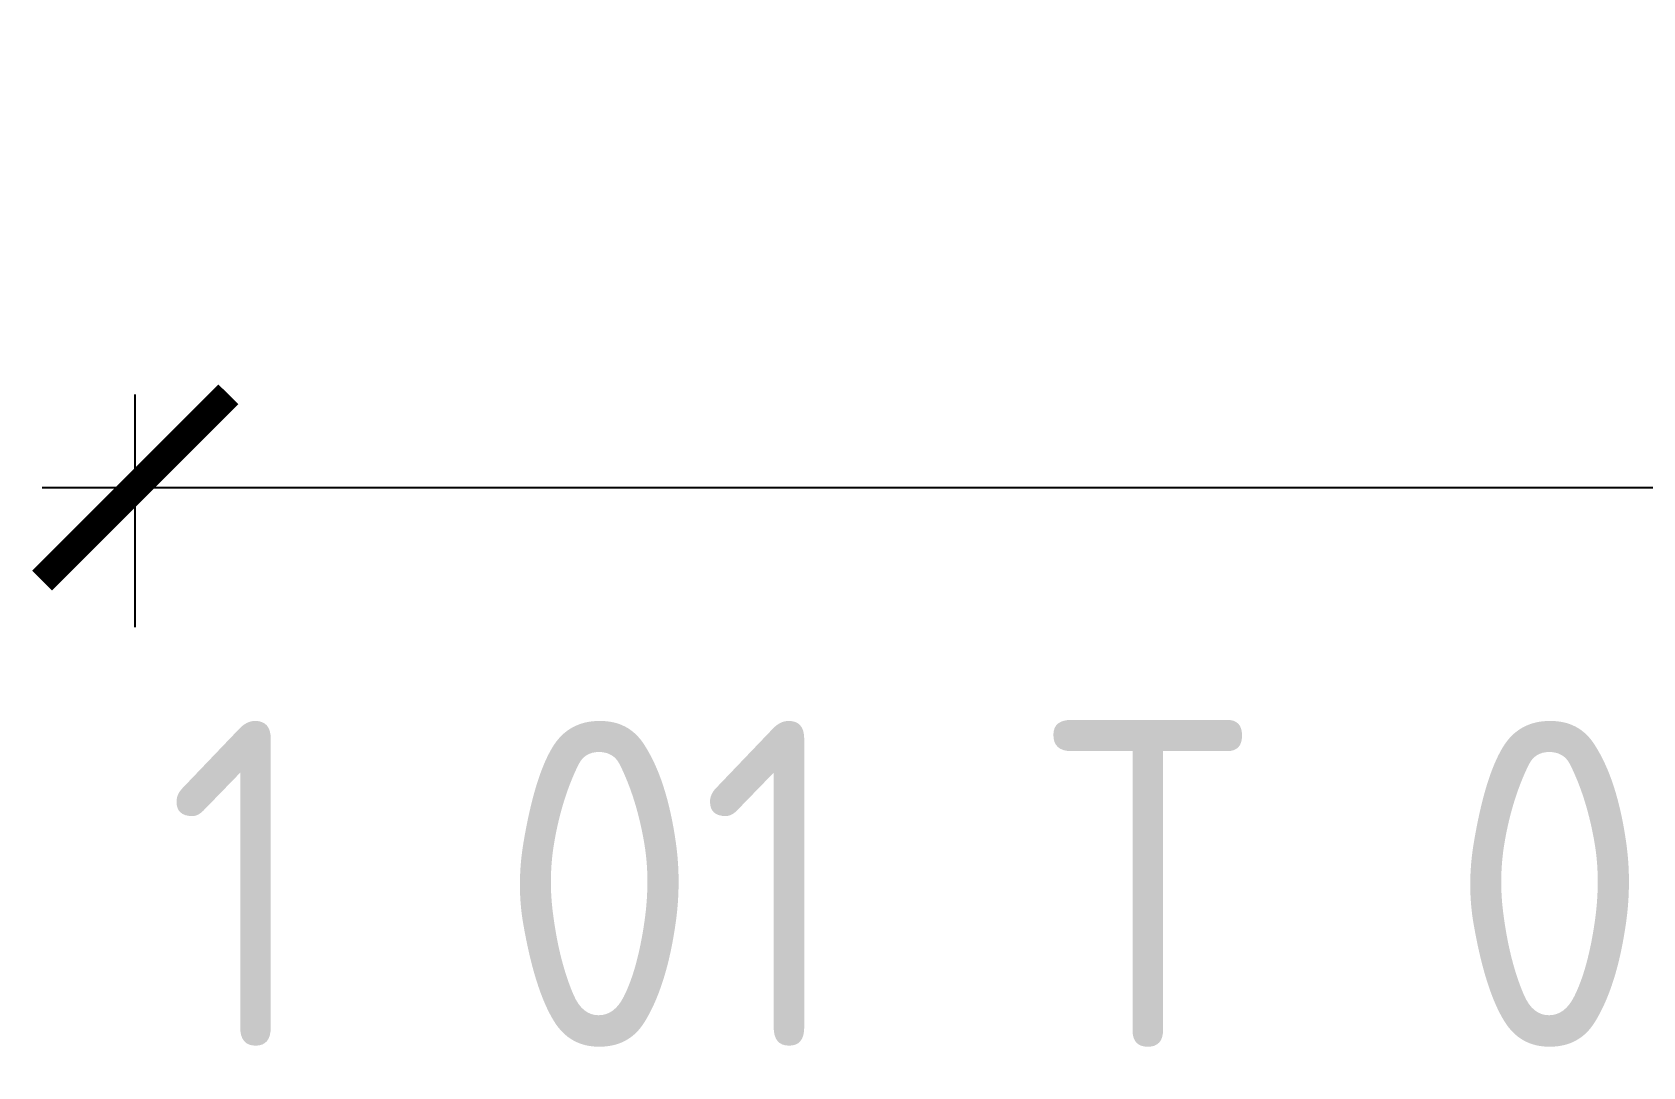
# Model space of a CAD drawing. Header units: metres. Extents: x 166439 to 168621, y 6226863 to 6228959.
# Drawn here: x 166560.95 to 166595.54, y 6227001.21 to 6227023.44 of the extents above; entities that cross this region are included whole.
import ezdxf
from ezdxf.enums import TextEntityAlignment as Align

# ---------------------------------------------------------------- set-up
doc = ezdxf.new("R2010")
doc.units = ezdxf.units.M
doc.header["$LTSCALE"] = 0.1
doc.header["$MEASUREMENT"] = 0
doc.layers.get('0').update_dxf_attribs({"linetype": 'CONTINUOUS'})
doc.layers.get('DEFPOINTS').update_dxf_attribs({"color": 5, "linetype": 'CONTINUOUS'})
doc.styles.add('ISO', font='iso.shx')
doc.dimstyles.new('BH90$0', dxfattribs={"dimscale": 0.05, "dimtxt": 2.5, "dimasz": 2, "dimexe": 1, "dimexo": 5, "dimgap": 2, "dimtad": 1, "dimzin": 0, "dimdsep": 46, "dimtxsty": 'ISO', "dimblk1": 'ARCHTICK', "dimblk2": 'ARCHTICK', "dimsah": 1, "dimcen": 1.5, "dimdle": 1, "dimadec": 0, "dimazin": 0, "dimtfac": 1, "dimtix": 1, "dimtmove": 0, "dimatfit": 3, "dimfxl": 1.5, "dimfxlon": 1, "dimtolj": 1, "dimtzin": 0, "dimarcsym": 0})

# ---------------------------------------------------------------- blocks, each defined once
blk = doc.blocks.new('_ARCHTICK')
at = {"color": 0, "linetype": 'ByBlock', "const_width": 0.15}
blk.add_lwpolyline([(-0.5, -0.5), (0.5, 0.5)], dxfattribs=at)
blk = doc.blocks.new('*D97')
at = {"layer": 'DEFPOINTS', "color": 0, "lineweight": -2}
for p, q in [((166563.162, 6227010.659), (166563.162, 6227015.659)), ((166663.162, 6227010.659), (166663.162, 6227015.659)), ((166561.162, 6227013.659), (166665.162, 6227013.659))]:
    blk.add_line(p, q, dxfattribs=at)
at = {"layer": 'DEFPOINTS', "color": 0}
for p in [(166663.162, 6227013.659), (166563.162, 6226999.189), (166663.162, 6226999.189)]:
    blk.add_point(p, dxfattribs=at)
at = {"layer": 'DEFPOINTS', "color": 0, "lineweight": -2, "xscale": 4, "yscale": 4, "zscale": 4, "rotation": 180}
blk.add_blockref('_ARCHTICK', (166563.162, 6227013.659), dxfattribs=at)
at = {"layer": 'DEFPOINTS', "color": 0, "lineweight": -2, "xscale": 4, "yscale": 4, "zscale": 4}
blk.add_blockref('_ARCHTICK', (166663.162, 6227013.659), dxfattribs=at)
at = {"layer": 'DEFPOINTS', "color": 0, "insert": (166613.162, 6227020.159), "char_height": 5, "attachment_point": 5, "style": 'ISO'}
blk.add_mtext('\\A1;100.00', dxfattribs=at)

msp = doc.modelspace()

# ---------------------------------------------------------------- texts
at = {"layer": 'DEFPOINTS', "style": 'ISO'}
msp.add_text('1 01 T 04 01', height=7, dxfattribs=at).set_placement((166587.8502, 6227001.6423), align=Align.CENTER)

# ---------------------------------------------------------------- dimensions: what is measured, and where the dimension line sits
at = {"layer": 'DEFPOINTS'}
dim = msp.add_linear_dim(base=(166663.1617, 6227013.6588), p1=(166563.1617, 6226999.1888), p2=(166663.1617, 6226999.1888), dimstyle='BH90$0', override={"dimscale": 2}, dxfattribs=at)
dim.commit()
dim.dimension.update_dxf_attribs({"geometry": '*D97', "text_midpoint": (166613.1617, 6227020.1588)})

doc.saveas('drawing.dxf')
